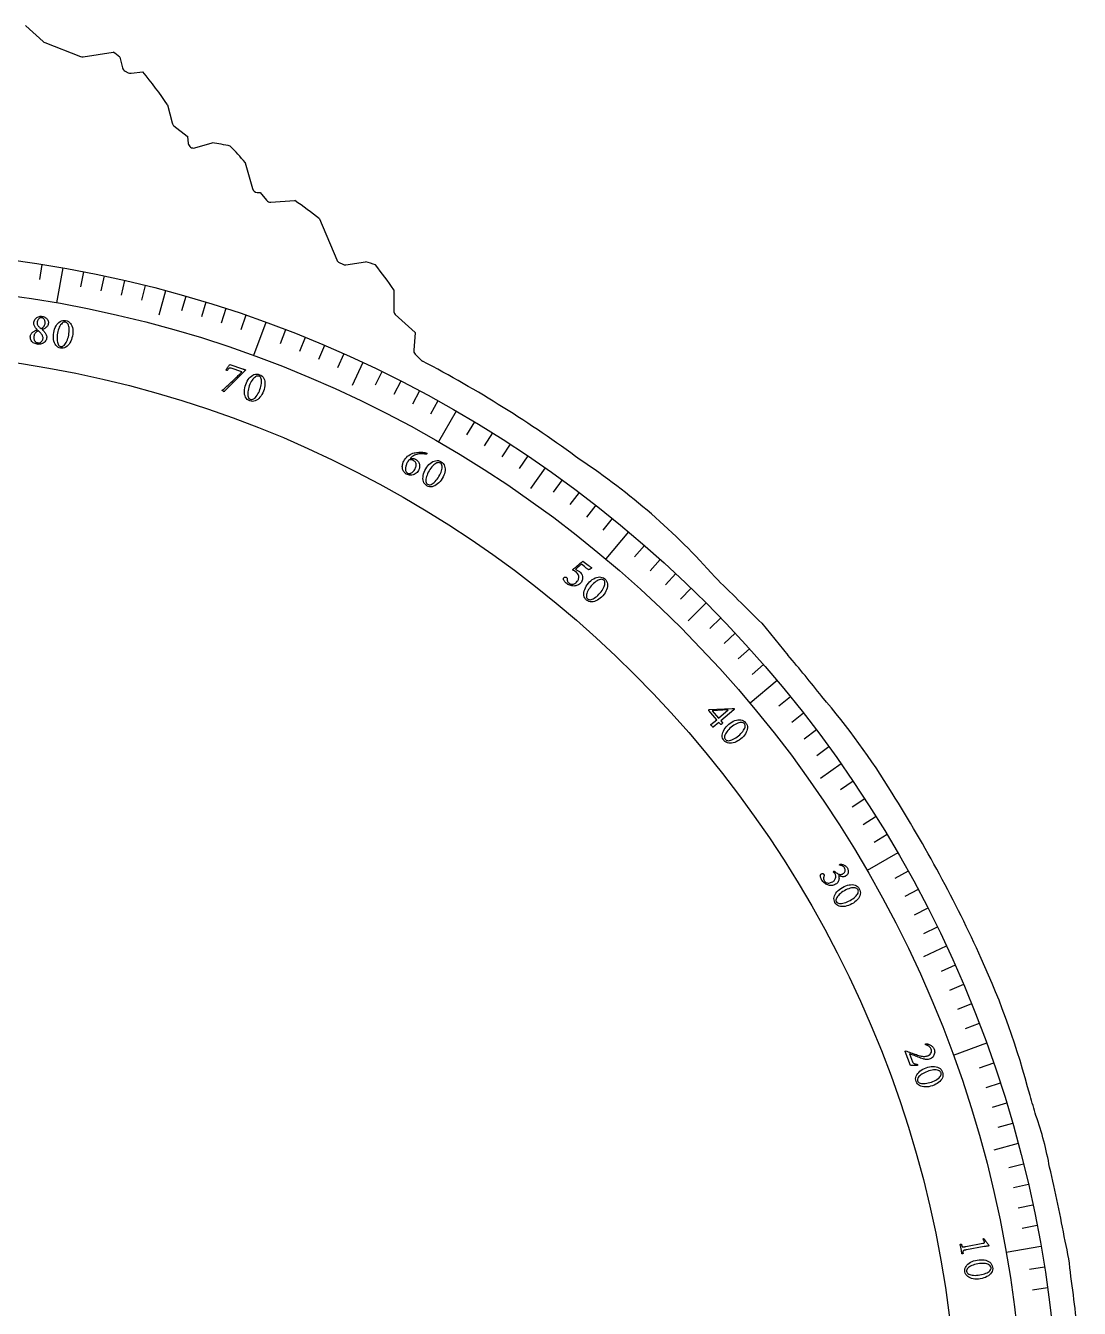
# Model space of a CAD drawing. Header units: millimetres. Extents: x -36.5 to 36.5, y -36.5 to 45.4.
# Drawn here: x 5.11 to 36.36, y 4.37 to 42.41 of the extents above; entities that cross this region are included whole.
import ezdxf

# ---------------------------------------------------------------- set-up
doc = ezdxf.new("R2010")
doc.units = ezdxf.units.MM
for name, color, linetype in [('CUT_OUTER', 1, 'Continuous'), ('ENGRAVE', 7, 'Continuous'), ('ENGRAVE_FINE', 8, 'Continuous'), ('TEXT', 5, 'Continuous')]:
    doc.layers.add(name, color=color, linetype=linetype)

msp = doc.modelspace()

# ---------------------------------------------------------------- linework, layer by layer
at = {"layer": 'CUT_OUTER'}
for points in [[(5.1125, 42.4117), (5.1151, 42.4096), (5.6305, 41.9411)], [(5.6767, 41.9124), (6.7391, 41.4967)], [(6.8171, 41.4882), (7.7033, 41.628), (7.7069, 41.6284)], [(7.9025, 41.4818), (7.9035, 41.4783), (7.9837, 41.1573)], [(8.0622, 41.0594), (8.1559, 41.0127)], [(8.2414, 40.998), (8.5845, 41.0409), (8.588, 41.0412)], [(9.3219, 40.0623), (9.323, 40.0588), (9.4566, 39.525)], [(9.5101, 39.443), (9.9068, 39.1346), (9.9096, 39.1323), (9.9102, 39.1287), (9.937, 38.9145)], [(10.127, 38.7888), (10.6405, 38.9354), (10.6438, 38.9362)], [(11.6226, 38.349), (11.6236, 38.3458), (11.8371, 37.5778)], [(11.9816, 37.468), (12.0596, 37.468), (12.0632, 37.4678), (12.0656, 37.4652), (12.2595, 37.2326)], [(12.3841, 37.1789), (13.0877, 37.2228), (13.0914, 37.2229)], [(13.8253, 36.6846), (13.827, 36.681), (14.3426, 35.4629)], [(14.4137, 35.3872), (14.5172, 35.3355)], [(14.607, 35.3214), (15.1925, 35.4114), (15.196, 35.4118)], [(16.028, 34.5797), (16.0282, 34.5758), (16.0282, 33.9603)], [(16.0765, 33.8501), (16.662, 33.3095), (16.6646, 33.3069), (16.6645, 33.3032), (16.6217, 32.789)], [(16.6651, 32.6705), (16.8454, 32.4902)], [(26.9468, 24.6888), (27.7224, 23.7425)]]:
    msp.add_lwpolyline(points, dxfattribs=at)
for centre, radius, start, end in [((5.7314, 42.052), 0.15, 227.72438, 248.63218), ((6.7937, 41.6364), 0.15, 248.63218, 278.9657), ((6.3606, 39.6295), 2.4101, 50.2256, 56.03854), ((8.1292, 41.1936), 0.15, 194.02368, 243.47764), ((8.2228, 41.1469), 0.15, 243.47764, 277.11844), ((-1.2433, 32.9052), 12.7612, 34.11473, 39.60978), ((9.6021, 39.5614), 0.15, 194.05299, 232.14803), ((10.0858, 38.933), 0.15, 187.11844, 285.93733), ((9.8436, 33.0026), 5.9874, 77.08244, 82.31964), ((6.2281, 33.9365), 6.9693, 39.28238, 44.6976), ((11.9816, 37.618), 0.15, 195.5339, 270), ((12.3747, 37.3286), 0.15, 219.81257, 273.57301), ((8.068, 29.6051), 9.125, 50.88057, 56.59785), ((14.4808, 35.5214), 0.15, 202.94228, 243.43495), ((14.3254, 32.3077), 3.2239, 68.82912, 74.33316), ((14.5842, 35.4696), 0.15, 243.43495, 278.74122), ((8.6539, 29.7383), 8.8214, 33.28651, 39.20263), ((16.1782, 33.9603), 0.15, 180, 227.28788), ((16.7712, 32.7766), 0.15, 175.23931, 225), ((16.9515, 32.5962), 0.15, 225, 241.10952), ((0.1761, 0.547), 36.0241, 53.5835, 62.37642), ((10.3281, 12.5993), 20.324, 41.49263, 56.44535), ((-2841.4476, -2883.203), 4084.5466, 45.3917738, 45.4192585), ((0.5291, 0.4334), 35.8161, 38.07279, 40.60206), ((12.3114, 8.3922), 21.6559, 31.31503, 40.72009), ((-4.2535, -2.4453), 41.4455, 24.5154, 32.21267), ((10.318, 4.2394), 25.4139, 14.68703, 24.43472), ((3.8406, 1.1396), 32.4939, 15.98956, 17.07916), ((25.9815, 6.8669), 9.6502, 10.09459, 19.51379), ((0.3492, 0.073), 36.1433, 10.02113, 13.57809), ((30.1722, 4.8896), 5.9539, 4.09766, 14.32116), ((0.1401, 0.015), 36.3591, 4.92963, 8.38179)]:
    msp.add_arc(centre, radius, start, end, dxfattribs=at)
at = {"layer": 'ENGRAVE'}
for points in [[(6.2114, 35.2266), (6.0291, 34.1925)], [(9.258, 34.5512), (9.0638, 33.8267)], [(12.2341, 33.6128), (11.8749, 32.6261)], [(15.1171, 32.4186), (14.8001, 31.7389)], [(17.885, 30.9777), (17.36, 30.0684)], [(20.5168, 29.3011), (20.0866, 28.6867)], [(22.9925, 27.4014), (22.3176, 26.5971)], [(25.2932, 25.2932), (24.7629, 24.7629)], [(27.4014, 22.9925), (26.5971, 22.3176)], [(29.3011, 20.5168), (28.6867, 20.0866)], [(30.9777, 17.885), (30.0684, 17.36)], [(32.4186, 15.1171), (31.7389, 14.8001)], [(33.6128, 12.2341), (32.6261, 11.8749)], [(34.5512, 9.258), (33.8267, 9.0638)], [(35.2266, 6.2114), (34.1925, 6.0291)]]:
    msp.add_lwpolyline(points, dxfattribs=at)
for radius in [35.77, 35.77, 34.72, 32.77, 32.77]:
    msp.add_circle((0, 0), radius, dxfattribs=at)
at = {"layer": 'ENGRAVE_FINE'}
for points in [[(5.5957, 35.3296), (5.5253, 34.8852)], [(6.8252, 35.1128), (6.7394, 34.6711)], [(7.437, 34.9883), (7.3434, 34.5482)], [(8.0465, 34.8532), (7.9453, 34.4148)], [(8.6535, 34.7075), (8.5447, 34.2708)], [(9.8595, 34.3843), (9.7355, 33.9518)], [(10.4581, 34.207), (10.3266, 33.7767)], [(11.0535, 34.0193), (10.9145, 33.5913)], [(11.6456, 33.8212), (11.4991, 33.3957)], [(12.8188, 33.3942), (12.6576, 32.9741)], [(13.3997, 33.1654), (13.2311, 32.7481)], [(13.9765, 32.9265), (13.8006, 32.5122)], [(14.549, 32.6775), (14.3659, 32.2664)], [(15.6805, 32.1499), (15.4833, 31.7454)], [(16.2392, 31.8713), (16.0349, 31.4704)], [(16.793, 31.583), (16.5817, 31.1857)], [(17.3416, 31.2851), (17.1235, 30.8916)], [(18.4229, 30.6609), (18.1911, 30.2751)], [(18.9552, 30.3347), (18.7167, 29.9531)], [(19.4817, 29.9992), (19.2367, 29.6218)], [(20.0023, 29.6547), (19.7507, 29.2816)], [(21.0251, 28.9385), (20.7606, 28.5745)], [(21.5269, 28.5672), (21.2561, 28.2078)], [(22.0222, 28.1871), (21.7452, 27.8325)], [(22.5108, 27.7985), (22.2276, 27.4488)], [(23.4672, 26.996), (23.172, 26.6563)], [(23.9348, 26.5823), (23.6337, 26.2479)], [(24.3951, 26.1605), (24.0882, 25.8314)], [(24.8479, 25.7308), (24.5353, 25.4071)], [(25.7308, 24.8479), (25.4071, 24.5353)], [(26.1605, 24.3951), (25.8314, 24.0882)], [(26.5823, 23.9348), (26.2479, 23.6337)], [(26.996, 23.4672), (26.6563, 23.172)], [(27.7985, 22.5108), (27.4488, 22.2276)], [(28.1871, 22.0222), (27.8325, 21.7452)], [(28.5672, 21.5269), (28.2078, 21.2561)], [(28.9385, 21.0251), (28.5745, 20.7606)], [(29.6547, 20.0023), (29.2816, 19.7507)], [(29.9992, 19.4817), (29.6218, 19.2367)], [(30.3347, 18.9552), (29.9531, 18.7167)], [(30.6609, 18.4229), (30.2751, 18.1911)], [(31.2851, 17.3416), (30.8916, 17.1235)], [(31.583, 16.793), (31.1857, 16.5817)], [(31.8713, 16.2392), (31.4704, 16.0349)], [(32.1499, 15.6805), (31.7454, 15.4833)], [(32.6775, 14.549), (32.2664, 14.3659)], [(32.9265, 13.9765), (32.5122, 13.8006)], [(33.1654, 13.3997), (32.7481, 13.2311)], [(33.3942, 12.8188), (32.9741, 12.6576)], [(33.8212, 11.6456), (33.3957, 11.4991)], [(34.0193, 11.0535), (33.5913, 10.9145)], [(34.207, 10.4581), (33.7767, 10.3266)], [(34.3843, 9.8595), (33.9518, 9.7355)], [(34.7075, 8.6535), (34.2708, 8.5447)], [(34.8532, 8.0465), (34.4148, 7.9453)], [(34.9883, 7.437), (34.5482, 7.3434)], [(35.1128, 6.8252), (34.6711, 6.7394)], [(35.3296, 5.5957), (34.8852, 5.5253)], [(35.4219, 4.9782), (34.9763, 4.9156)]]:
    msp.add_lwpolyline(points, dxfattribs=at)
at = {"layer": 'TEXT'}
for points in [[(5.6028, 33.7915), (5.6311, 33.7854), (5.6576, 33.7767), (5.6825, 33.7654), (5.7056, 33.7516), (5.7264, 33.7354), (5.7445, 33.7172), (5.7596, 33.697), (5.772, 33.6747), (5.7809, 33.6506), (5.7858, 33.6249), (5.7867, 33.5975), (5.7835, 33.5684), (5.778, 33.5448), (5.7697, 33.5233), (5.7588, 33.5039), (5.7452, 33.4867), (5.7297, 33.4713), (5.7133, 33.4573), (5.6959, 33.4449), (5.6775, 33.434), (5.6589, 33.4243), (5.6409, 33.4155), (5.6234, 33.4075), (5.6066, 33.4005), (5.6029, 33.3996), (5.6014, 33.398), (5.6022, 33.3957), (5.6053, 33.3927), (5.6229, 33.3782), (5.6403, 33.3621), (5.6572, 33.3443), (5.6738, 33.325), (5.6892, 33.3044), (5.7029, 33.2832), (5.7147, 33.2613), (5.7247, 33.2386), (5.7322, 33.2157), (5.7364, 33.1928), (5.7374, 33.17), (5.735, 33.1472), (5.7276, 33.1165), (5.7162, 33.0882), (5.7008, 33.0623), (5.6816, 33.0387), (5.6593, 33.0178), (5.6349, 33), (5.6083, 32.9853), (5.5794, 32.9738), (5.5493, 32.9657), (5.5188, 32.9615), (5.4878, 32.961), (5.4564, 32.9643), (5.4234, 32.9714), (5.3927, 32.9815), (5.3645, 32.9944), (5.3385, 33.0103), (5.3155, 33.0287), (5.2959, 33.0493), (5.2796, 33.0719), (5.2667, 33.0966), (5.2576, 33.1231), (5.2524, 33.1507), (5.2512, 33.1795), (5.254, 33.2095), (5.2584, 33.2296), (5.2649, 33.2485), (5.2735, 33.266), (5.2842, 33.2821), (5.2965, 33.297), (5.3099, 33.3108), (5.3242, 33.3233), (5.3394, 33.3348), (5.3552, 33.3451), (5.3709, 33.3544), (5.3865, 33.3627), (5.4021, 33.3701), (5.4169, 33.3766), (5.4304, 33.3825), (5.4426, 33.3878), (5.4534, 33.3925), (5.4556, 33.394), (5.4566, 33.3956), (5.4562, 33.3973), (5.4544, 33.399), (5.4425, 33.4098), (5.4302, 33.4225), (5.4177, 33.4369), (5.4048, 33.4531), (5.3924, 33.4708), (5.3814, 33.4895), (5.3717, 33.5092), (5.3633, 33.5299), (5.357, 33.5515), (5.3536, 33.5735), (5.353, 33.5962), (5.3553, 33.6193), (5.3615, 33.6459), (5.3711, 33.6709), (5.3844, 33.6943), (5.4012, 33.7162), (5.4209, 33.7359), (5.4426, 33.7531), (5.4663, 33.7677), (5.4922, 33.7796), (5.5192, 33.7884), (5.5467, 33.7933), (5.5746, 33.7943), (5.6028, 33.7915)], [(5.5889, 33.7484), (5.5662, 33.7495), (5.5444, 33.745), (5.5234, 33.7351), (5.5034, 33.7197), (5.4857, 33.7002), (5.4718, 33.6781), (5.4615, 33.6533), (5.455, 33.626), (5.4527, 33.6026), (5.4536, 33.5807), (5.4576, 33.5601), (5.4648, 33.5409), (5.4742, 33.5231), (5.485, 33.5067), (5.4971, 33.4917), (5.5104, 33.478), (5.524, 33.4655), (5.5368, 33.4539), (5.5486, 33.4434), (5.5596, 33.4338), (5.561, 33.4329), (5.5628, 33.4322), (5.5648, 33.4316), (5.5673, 33.4312), (5.5679, 33.4311), (5.5683, 33.431), (5.5685, 33.4309), (5.5686, 33.4309), (5.5705, 33.4307), (5.5723, 33.4307), (5.5739, 33.4308), (5.5754, 33.4311), (5.5963, 33.4418), (5.6156, 33.4545), (5.6332, 33.4691), (5.6492, 33.4856), (5.6629, 33.5042), (5.674, 33.5249), (5.6824, 33.5477), (5.6882, 33.5726), (5.6904, 33.5915), (5.6907, 33.6103), (5.689, 33.6292), (5.6854, 33.648), (5.6799, 33.6663), (5.6725, 33.6833), (5.6633, 33.6991), (5.6524, 33.7138), (5.6395, 33.7264), (5.6246, 33.7364), (5.6077, 33.7438), (5.5889, 33.7484)], [(6.2986, 33.6661), (6.3416, 33.6544), (6.3798, 33.6364), (6.4131, 33.612), (6.4414, 33.5813), (6.465, 33.5455), (6.4838, 33.5059), (6.4979, 33.4623), (6.5072, 33.4148), (6.512, 33.3647), (6.5123, 33.3132), (6.5082, 33.2603), (6.4997, 33.206), (6.4871, 33.1525), (6.4709, 33.102), (6.4511, 33.0544), (6.4277, 33.0098), (6.4012, 32.9693), (6.3719, 32.934), (6.34, 32.9039), (6.3054, 32.879), (6.2684, 32.8605), (6.2296, 32.8496), (6.1888, 32.8464), (6.146, 32.8508), (6.1057, 32.862), (6.0695, 32.8796), (6.0375, 32.9037), (6.0096, 32.9343), (5.986, 32.9701), (5.9668, 33.0098), (5.952, 33.0533), (5.9415, 33.1008), (5.9356, 33.1509), (5.9341, 33.2024), (5.9372, 33.2554), (5.9447, 33.3098), (5.9564, 33.3636), (5.9718, 33.4143), (5.991, 33.4622), (6.0138, 33.5071), (6.04, 33.5479), (6.0693, 33.5834), (6.1015, 33.6135), (6.1367, 33.6383), (6.1743, 33.6567), (6.2139, 33.6674), (6.2553, 33.6706), (6.2986, 33.6661)], [(6.2964, 33.6182), (6.2698, 33.62), (6.244, 33.6154), (6.2189, 33.6043), (6.1946, 33.5868), (6.1715, 33.5638), (6.1498, 33.5362), (6.1296, 33.5041), (6.1109, 33.4674), (6.0941, 33.4271), (6.0795, 33.384), (6.0671, 33.3382), (6.0569, 33.2896), (6.0494, 33.2411), (6.0449, 33.1941), (6.0433, 33.1487), (6.0447, 33.1049), (6.0489, 33.0637), (6.0556, 33.0263), (6.0649, 32.9927), (6.0768, 32.9629), (6.0913, 32.9379), (6.1082, 32.9189), (6.1277, 32.9057), (6.1496, 32.8984), (6.1773, 32.8965), (6.2038, 32.9013), (6.2291, 32.9129), (6.2532, 32.9312), (6.276, 32.9553), (6.2972, 32.9839), (6.3169, 33.0172), (6.3351, 33.0552), (6.3516, 33.0966), (6.3661, 33.1402), (6.3785, 33.1861), (6.389, 33.2342), (6.3971, 33.283), (6.4022, 33.3299), (6.4042, 33.3747), (6.4032, 33.4175), (6.3993, 33.4574), (6.3927, 33.4937), (6.3832, 33.5262), (6.371, 33.5552), (6.3562, 33.5794), (6.3388, 33.598), (6.3189, 33.6109), (6.2964, 33.6182)], [(5.4665, 33.0094), (5.4964, 33.007), (5.5239, 33.0099), (5.5491, 33.0182), (5.572, 33.0319), (5.5917, 33.0502), (5.6073, 33.0724), (5.6188, 33.0985), (5.6263, 33.1284), (5.6282, 33.1478), (5.6272, 33.1672), (5.6233, 33.1864), (5.6166, 33.2056), (5.6079, 33.2243), (5.5981, 33.2422), (5.587, 33.2592), (5.5749, 33.2755), (5.5622, 33.2907), (5.5499, 33.3045), (5.5378, 33.3171), (5.526, 33.3284), (5.5155, 33.338), (5.5071, 33.3456), (5.5009, 33.3511), (5.4968, 33.3546), (5.4946, 33.3561), (5.4926, 33.3573), (5.4909, 33.3581), (5.4894, 33.3585), (5.4876, 33.3587), (5.4861, 33.3587), (5.4849, 33.3585), (5.484, 33.3581), (5.4568, 33.3452), (5.4331, 33.3306), (5.4126, 33.3144), (5.3955, 33.2963), (5.3814, 33.276), (5.3699, 33.2527), (5.361, 33.2265), (5.3548, 33.1974), (5.352, 33.1721), (5.3522, 33.1482), (5.3552, 33.1258), (5.3612, 33.1049), (5.3694, 33.0856), (5.3793, 33.0683), (5.391, 33.053), (5.4044, 33.0397), (5.419, 33.0285), (5.4342, 33.0198), (5.45, 33.0134), (5.4665, 33.0094)], [(11.5416, 32.2358), (11.5539, 32.2315), (11.5667, 32.2273), (11.5801, 32.2232), (11.5941, 32.2191), (11.6068, 32.2154), (11.6166, 32.2125), (11.6236, 32.2104), (11.6275, 32.2091), (11.6306, 32.2072), (11.6322, 32.2043), (11.6324, 32.2003), (11.6311, 32.1952), (11.6279, 32.1887), (11.6229, 32.1815), (11.6161, 32.1737), (11.6074, 32.1652), (11.5977, 32.1562), (11.5877, 32.1469), (11.5773, 32.1373), (11.5667, 32.1273), (11.0044, 31.5585), (11.0017, 31.5576), (10.9985, 31.5574), (10.9948, 31.5579), (10.9907, 31.5591), (10.9837, 31.562), (10.9762, 31.5661), (10.9682, 31.5712), (10.9597, 31.5775), (10.9523, 31.5841), (10.9474, 31.59), (10.9451, 31.5953), (10.9453, 31.6), (10.9698, 31.6194), (10.996, 31.641), (11.0238, 31.6648), (11.0533, 31.6909), (11.084, 31.7184), (11.1152, 31.7468), (11.147, 31.776), (11.1795, 31.806), (11.212, 31.8363), (11.2439, 31.8665), (11.2753, 31.8965), (11.3061, 31.9263), (11.336, 31.9554), (11.3643, 31.9831), (11.3912, 32.0096), (11.4166, 32.0347), (11.44, 32.0579), (11.461, 32.0787), (11.4795, 32.0971), (11.4955, 32.1129), (11.5085, 32.1258), (11.5178, 32.1349), (11.5233, 32.1404), (11.5252, 32.1422), (11.2124, 32.2527), (11.1947, 32.2572), (11.1783, 32.2582), (11.1631, 32.2557), (11.1491, 32.2495), (11.1355, 32.2398), (11.1214, 32.2266), (11.1068, 32.2099), (11.0918, 32.1898), (11.0892, 32.187), (11.0854, 32.1857), (11.0804, 32.1859), (11.0741, 32.1875), (11.0719, 32.1884), (11.0694, 32.1898), (11.0664, 32.1917), (11.0629, 32.1941), (11.0595, 32.1967), (11.0567, 32.199), (11.0544, 32.2012), (11.0527, 32.2032), (11.0694, 32.2255), (11.0859, 32.2481), (11.1023, 32.271), (11.1186, 32.2942), (11.1337, 32.3163), (11.1469, 32.3359), (11.158, 32.3529), (11.1672, 32.3674)], [(12.0489, 32.0609), (12.0893, 32.0419), (12.1238, 32.0175), (12.1523, 31.9877), (12.1749, 31.9526), (12.1919, 31.9133), (12.2035, 31.8709), (12.2098, 31.8256), (12.2108, 31.7772), (12.2068, 31.727), (12.1982, 31.6763), (12.1849, 31.6249), (12.1671, 31.5729), (12.1454, 31.5224), (12.1207, 31.4754), (12.0929, 31.432), (12.0621, 31.3921), (12.029, 31.3569), (11.9941, 31.3272), (11.9574, 31.3031), (11.919, 31.2846), (11.8794, 31.2728), (11.8392, 31.2688), (11.7985, 31.2727), (11.7571, 31.2845), (11.7193, 31.3025), (11.6868, 31.3261), (11.6594, 31.3554), (11.6373, 31.3904), (11.6202, 31.4298), (11.6082, 31.4722), (11.6012, 31.5176), (11.5992, 31.5661), (11.602, 31.6165), (11.6095, 31.6675), (11.6217, 31.7192), (11.6386, 31.7715), (11.6595, 31.8224), (11.6834, 31.8697), (11.7106, 31.9135), (11.7409, 31.9538), (11.7738, 31.9894), (11.8088, 32.0193), (11.8457, 32.0434), (11.8847, 32.0617), (11.925, 32.0732), (11.9658, 32.0769), (12.0071, 32.0728), (12.0489, 32.0609)], [(12.0385, 32.0141), (12.0126, 32.0205), (11.9863, 32.0205), (11.9597, 32.0139), (11.9328, 32.0009), (11.906, 31.9822), (11.8799, 31.9589), (11.8544, 31.9307), (11.8296, 31.8978), (11.8061, 31.8611), (11.7842, 31.8212), (11.764, 31.7782), (11.7456, 31.7321), (11.7298, 31.6856), (11.7172, 31.6402), (11.7077, 31.5957), (11.7015, 31.5523), (11.6984, 31.511), (11.6986, 31.473), (11.7019, 31.4383), (11.7085, 31.4069), (11.7184, 31.3798), (11.7317, 31.3581), (11.7486, 31.3417), (11.7689, 31.3307), (11.7959, 31.324), (11.8228, 31.3242), (11.8498, 31.3312), (11.8767, 31.3451), (11.9032, 31.3648), (11.9291, 31.3893), (11.9543, 31.4187), (11.9789, 31.4529), (12.0023, 31.4909), (12.0241, 31.5313), (12.0443, 31.5743), (12.063, 31.6199), (12.0794, 31.6666), (12.0926, 31.7118), (12.1024, 31.7556), (12.1088, 31.7979), (12.1119, 31.8379), (12.1116, 31.8747), (12.108, 31.9085), (12.101, 31.9391), (12.0906, 31.9655), (12.0767, 31.9869), (12.0593, 32.0031), (12.0385, 32.0141)], [(16.6783, 29.5522), (16.7059, 29.5348), (16.7295, 29.5161), (16.7491, 29.4959), (16.7648, 29.4744), (16.7771, 29.452), (16.7864, 29.4293), (16.7929, 29.4062), (16.7965, 29.3827), (16.7977, 29.3593), (16.797, 29.3365), (16.7943, 29.3141), (16.7898, 29.2923), (16.7839, 29.2716), (16.7773, 29.2526), (16.7699, 29.2352), (16.7617, 29.2195), (16.7424, 29.1902), (16.72, 29.1642), (16.6943, 29.1414), (16.6656, 29.1219), (16.6347, 29.1059), (16.6027, 29.094), (16.5697, 29.086), (16.5356, 29.0821), (16.5013, 29.0827), (16.4678, 29.0882), (16.4348, 29.0987), (16.4026, 29.1142), (16.3789, 29.1294), (16.358, 29.1467), (16.3398, 29.1661), (16.3244, 29.1876), (16.3116, 29.2106), (16.3013, 29.2347), (16.2935, 29.2596), (16.2882, 29.2856), (16.2852, 29.312), (16.2845, 29.3387), (16.286, 29.3655), (16.2897, 29.3925), (16.2955, 29.4191), (16.3032, 29.4444), (16.3128, 29.4687), (16.3243, 29.4917), (16.3497, 29.5335), (16.3779, 29.5721), (16.409, 29.6077), (16.4429, 29.6401), (16.4792, 29.6689), (16.5173, 29.6934), (16.5574, 29.7137), (16.5993, 29.7296), (16.6324, 29.7393), (16.6666, 29.7471), (16.7019, 29.7533), (16.7382, 29.7576), (16.7749, 29.7603), (16.8111, 29.7616), (16.8469, 29.7613), (16.8823, 29.7595), (16.9164, 29.7563), (16.9486, 29.7518), (16.9788, 29.7459), (17.0069, 29.7386), (17.0102, 29.7357), (17.0117, 29.7315), (17.0116, 29.7261), (17.0099, 29.7195), (17.0074, 29.7128), (17.0051, 29.7072), (17.0031, 29.7026), (17.0014, 29.6992), (16.9791, 29.7036), (16.955, 29.7075), (16.929, 29.711), (16.9011, 29.714), (16.8717, 29.7159), (16.8413, 29.7161), (16.8098, 29.7146), (16.7773, 29.7113), (16.7443, 29.7058), (16.7112, 29.6973), (16.678, 29.686), (16.6448, 29.6717), (16.6118, 29.6539), (16.5795, 29.6321), (16.5478, 29.6063), (16.5168, 29.5764), (16.5386, 29.5791), (16.5606, 29.58), (16.5827, 29.579), (16.6049, 29.5761), (16.6262, 29.5718), (16.6455, 29.5664), (16.6629, 29.5598), (16.6783, 29.5522)], [(16.4799, 29.532), (16.4736, 29.5233), (16.4674, 29.5144), (16.4613, 29.5053), (16.4552, 29.496), (16.4492, 29.4864), (16.4434, 29.4769), (16.4377, 29.4672), (16.4322, 29.4574), (16.422, 29.4379), (16.4125, 29.4174), (16.4038, 29.396), (16.3959, 29.3735), (16.3891, 29.3506), (16.3838, 29.3278), (16.3799, 29.3051), (16.3775, 29.2826), (16.3768, 29.2606), (16.3782, 29.2397), (16.3815, 29.2198), (16.3868, 29.201), (16.3943, 29.1839), (16.4045, 29.169), (16.4172, 29.1563), (16.4324, 29.1458), (16.4598, 29.1346), (16.4884, 29.1309), (16.518, 29.1349), (16.5489, 29.1466), (16.5791, 29.1649), (16.6069, 29.1888), (16.6321, 29.2182), (16.6549, 29.2532), (16.6675, 29.2774), (16.6777, 29.3017), (16.6857, 29.3261), (16.6914, 29.3508), (16.6944, 29.3751), (16.6941, 29.3986), (16.6905, 29.4213), (16.6837, 29.4431), (16.6732, 29.4637), (16.6584, 29.4824), (16.6393, 29.4994), (16.616, 29.5147), (16.6033, 29.5212), (16.5894, 29.5272), (16.5743, 29.5326), (16.558, 29.5374), (16.5405, 29.5405), (16.5216, 29.5406), (16.5014, 29.5378), (16.4799, 29.532)], [(17.4332, 29.4816), (17.4697, 29.4558), (17.4994, 29.4258), (17.5223, 29.3916), (17.5384, 29.353), (17.5483, 29.3113), (17.5524, 29.2676), (17.5508, 29.2219), (17.5433, 29.1741), (17.5307, 29.1253), (17.5134, 29.0768), (17.4914, 29.0285), (17.4648, 28.9804), (17.4347, 28.9345), (17.4022, 28.8925), (17.3673, 28.8546), (17.3301, 28.8207), (17.2913, 28.7917), (17.2517, 28.7685), (17.2114, 28.7511), (17.1704, 28.7396), (17.1293, 28.7348), (17.0891, 28.7379), (17.0497, 28.7488), (17.011, 28.7676), (16.9769, 28.7919), (16.9489, 28.8208), (16.9271, 28.8544), (16.9114, 28.8927), (16.9014, 28.9345), (16.8969, 28.9783), (16.8979, 29.0243), (16.9044, 29.0724), (16.9159, 29.1215), (16.9321, 29.1705), (16.9531, 29.2192), (16.9789, 29.2678), (17.0082, 29.3143), (17.0401, 29.3567), (17.0744, 29.3952), (17.1113, 29.4296), (17.1499, 29.4589), (17.1894, 29.4823), (17.23, 29.4996), (17.2716, 29.5108), (17.3132, 29.5152), (17.3541, 29.5117), (17.3941, 29.5005), (17.4332, 29.4816)], [(17.4148, 29.4373), (17.3904, 29.4481), (17.3645, 29.4526), (17.3372, 29.4508), (17.3084, 29.4426), (17.2788, 29.4289), (17.249, 29.4104), (17.219, 29.3871), (17.1889, 29.359), (17.1593, 29.3269), (17.1309, 29.2914), (17.1035, 29.2526), (17.0774, 29.2104), (17.0537, 29.1674), (17.0334, 29.1248), (17.0164, 29.0827), (17.0027, 29.041), (16.9925, 29.0009), (16.9861, 28.9634), (16.9833, 28.9287), (16.9843, 28.8966), (16.9894, 28.8682), (16.9988, 28.8445), (17.0125, 28.8254), (17.0307, 28.8111), (17.0561, 28.7998), (17.0826, 28.7953), (17.1103, 28.7975), (17.1393, 28.8065), (17.1688, 28.8213), (17.1986, 28.841), (17.2285, 28.8655), (17.2586, 28.895), (17.2883, 28.9283), (17.3168, 28.9643), (17.3442, 29.0032), (17.3705, 29.0448), (17.3948, 29.0879), (17.4156, 29.1302), (17.4328, 29.1716), (17.4465, 29.2121), (17.4565, 29.251), (17.4626, 29.2873), (17.4649, 29.3212), (17.4633, 29.3525), (17.4577, 29.3804), (17.4477, 29.4038), (17.4334, 29.4228), (17.4148, 29.4373)], [(21.5402, 26.2206), (21.5675, 26.1954), (21.5898, 26.1687), (21.607, 26.1405), (21.6193, 26.1109), (21.6272, 26.0807), (21.6312, 26.0507), (21.6315, 26.021), (21.6279, 25.9915), (21.6209, 25.9632), (21.6108, 25.9369), (21.5977, 25.9126), (21.5815, 25.8903), (21.5595, 25.8667), (21.5358, 25.8466), (21.5104, 25.8299), (21.4834, 25.8167), (21.4552, 25.8067), (21.4265, 25.7997), (21.3973, 25.7956), (21.3676, 25.7945), (21.3379, 25.7962), (21.3085, 25.8005), (21.2794, 25.8073), (21.2507, 25.8167), (21.2229, 25.8284), (21.1963, 25.8422), (21.171, 25.8581), (21.1471, 25.8761), (21.1371, 25.8848), (21.1266, 25.8952), (21.1154, 25.9073), (21.1035, 25.921), (21.092, 25.9357), (21.0819, 25.9507), (21.0731, 25.9659), (21.0657, 25.9814), (21.0651, 25.9854), (21.0648, 25.9907), (21.0648, 25.9975), (21.0651, 26.0057), (21.0662, 26.0143), (21.0683, 26.0222), (21.0716, 26.0294), (21.076, 26.0359), (21.0851, 26.0455), (21.095, 26.0528), (21.1056, 26.0577), (21.117, 26.0604), (21.1283, 26.0609), (21.1388, 26.0593), (21.1483, 26.0557), (21.1569, 26.0501), (21.1658, 26.0413), (21.1719, 26.0313), (21.1754, 26.0203), (21.1761, 26.0081), (21.1757, 25.9956), (21.1758, 25.9835), (21.1762, 25.9718), (21.1771, 25.9605), (21.1792, 25.9478), (21.1828, 25.9356), (21.1881, 25.924), (21.1949, 25.9128), (21.2027, 25.9023), (21.2111, 25.8925), (21.22, 25.8835), (21.2293, 25.8752), (21.2433, 25.8653), (21.2588, 25.8572), (21.276, 25.8508), (21.2947, 25.8463), (21.3146, 25.8442), (21.3355, 25.8455), (21.3573, 25.8501), (21.38, 25.8579), (21.4032, 25.8697), (21.4266, 25.8863), (21.45, 25.9077), (21.4735, 25.9337), (21.4857, 25.9504), (21.4962, 25.9691), (21.5049, 25.9897), (21.512, 26.0123), (21.5164, 26.0362), (21.5175, 26.0608), (21.5151, 26.086), (21.5093, 26.112), (21.499, 26.138), (21.4833, 26.1634), (21.4622, 26.1882), (21.4357, 26.2125), (21.4265, 26.2195), (21.4155, 26.227), (21.4026, 26.2352), (21.3878, 26.2439), (21.3729, 26.252), (21.3598, 26.2584), (21.3485, 26.263), (21.3389, 26.2658), (21.3376, 26.2673), (21.3369, 26.2694), (21.3367, 26.2719), (21.337, 26.275), (21.3378, 26.2783), (21.3389, 26.2813), (21.3404, 26.2842), (21.3423, 26.2868), (21.3709, 26.3104), (21.3994, 26.3339), (21.4279, 26.3574), (21.4565, 26.381), (21.4846, 26.4041), (21.5117, 26.4264), (21.5379, 26.4478), (21.563, 26.4685), (21.5866, 26.4879), (21.6077, 26.5055), (21.6264, 26.5214), (21.6427, 26.5355), (21.792, 26.413), (21.8025, 26.4045), (21.8133, 26.3962), (21.8245, 26.388), (21.836, 26.38), (21.8473, 26.3724), (21.8577, 26.3657), (21.8673, 26.3597), (21.876, 26.3546), (21.8832, 26.3505), (21.8884, 26.3475), (21.8915, 26.3457), (21.8925, 26.3451), (21.8938, 26.3416), (21.895, 26.3384), (21.8961, 26.3354), (21.8971, 26.3328), (21.8977, 26.3303), (21.8977, 26.328), (21.897, 26.3258), (21.8956, 26.3237), (21.8936, 26.3218), (21.8902, 26.319), (21.8853, 26.3154), (21.879, 26.311), (21.8716, 26.3061), (21.8635, 26.3013), (21.8548, 26.2965), (21.8455, 26.2917), (21.8359, 26.2872), (21.8263, 26.2835), (21.8169, 26.2806), (21.8076, 26.2785), (21.796, 26.2865), (21.7833, 26.2953), (21.7696, 26.3049), (21.7548, 26.3154), (21.739, 26.327), (21.7221, 26.3399), (21.7041, 26.354), (21.685, 26.3695), (21.6002, 26.439), (21.5772, 26.4202), (21.554, 26.4012), (21.5308, 26.3819), (21.5075, 26.3624), (21.4844, 26.343), (21.4616, 26.3243), (21.4393, 26.3062), (21.4174, 26.2887), (21.4317, 26.2836), (21.4473, 26.2768), (21.4643, 26.2684), (21.4827, 26.2584), (21.5005, 26.2478), (21.5161, 26.238), (21.5293, 26.229), (21.5402, 26.2206)], [(22.2878, 26.0064), (22.3192, 25.9748), (22.3433, 25.9401), (22.3599, 25.9023), (22.3691, 25.8616), (22.3716, 25.8188), (22.368, 25.775), (22.3584, 25.7303), (22.3428, 25.6845), (22.3219, 25.6387), (22.2965, 25.5939), (22.2664, 25.5502), (22.2319, 25.5074), (22.1942, 25.4674), (22.1549, 25.4317), (22.114, 25.4004), (22.0714, 25.3735), (22.0282, 25.3517), (21.9852, 25.3357), (21.9425, 25.3256), (21.9001, 25.3213), (21.8589, 25.3238), (21.8198, 25.3338), (21.7828, 25.3514), (21.748, 25.3766), (21.7186, 25.4065), (21.6961, 25.4398), (21.6805, 25.4767), (21.6716, 25.5172), (21.6691, 25.56), (21.6723, 25.6039), (21.6812, 25.649), (21.6959, 25.6953), (21.7158, 25.7417), (21.7403, 25.7871), (21.7694, 25.8314), (21.8032, 25.8748), (21.8402, 25.9155), (21.8789, 25.9518), (21.9194, 25.9836), (21.9617, 26.0111), (22.0048, 26.0333), (22.0478, 26.0495), (22.0908, 26.0594), (22.1337, 26.0633), (22.1755, 26.0604), (22.2151, 26.0499), (22.2525, 26.0319), (22.2878, 26.0064)], [(22.262, 25.966), (22.2398, 25.9809), (22.2151, 25.9898), (22.1879, 25.9928), (22.1581, 25.9898), (22.1265, 25.9814), (22.094, 25.9683), (22.0605, 25.9506), (22.0259, 25.9282), (21.9912, 25.9017), (21.957, 25.8717), (21.9234, 25.8382), (21.8902, 25.8012), (21.8595, 25.7629), (21.8321, 25.7245), (21.808, 25.686), (21.7873, 25.6473), (21.7703, 25.6095), (21.7575, 25.5738), (21.7487, 25.54), (21.7441, 25.5083), (21.7442, 25.4794), (21.7493, 25.4544), (21.7596, 25.4333), (21.7749, 25.4161), (21.798, 25.4005), (21.8233, 25.3915), (21.851, 25.3888), (21.8811, 25.3927), (21.9128, 25.4021), (21.9455, 25.4163), (21.9792, 25.4353), (22.014, 25.4591), (22.049, 25.4867), (22.0833, 25.5173), (22.117, 25.5507), (22.1502, 25.5872), (22.1816, 25.6254), (22.2094, 25.6634), (22.2335, 25.7012), (22.2541, 25.7388), (22.2707, 25.7753), (22.283, 25.81), (22.2912, 25.843), (22.295, 25.8741), (22.2943, 25.9025), (22.2885, 25.9273), (22.2778, 25.9485), (22.262, 25.966)], [(26.1226, 22.1576), (26.1254, 22.1535), (26.127, 22.1493), (26.1274, 22.1451), (26.1265, 22.1407), (26.1248, 22.1366), (26.1228, 22.1329), (26.1203, 22.1297), (26.1175, 22.1269), (25.7301, 21.7987), (25.7796, 21.7402), (25.7809, 21.7371), (25.7806, 21.7329), (25.7787, 21.7275), (25.7751, 21.721), (25.7703, 21.7139), (25.7646, 21.7069), (25.7579, 21.7), (25.7503, 21.6931), (25.745, 21.689), (25.7401, 21.6858), (25.7356, 21.6837), (25.7316, 21.6826), (25.6738, 21.751), (25.5017, 21.6052), (25.5012, 21.6055), (25.4997, 21.6063), (25.4972, 21.6077), (25.4937, 21.6096), (25.4887, 21.6133), (25.4815, 21.6201), (25.4724, 21.63), (25.4611, 21.6429), (25.4486, 21.6586), (25.4409, 21.6708), (25.4378, 21.6794), (25.4394, 21.6846), (25.6081, 21.8283), (25.3715, 22.1029), (25.3711, 22.1066), (25.3713, 22.1104), (25.3721, 22.1141), (25.3734, 22.1177), (25.3751, 22.1211), (25.3769, 22.124), (25.3788, 22.1264), (25.3807, 22.1284), (26.0723, 22.1659), (26.0779, 22.1659), (26.0844, 22.1657), (26.0918, 22.1653), (26.1, 22.1649), (26.1079, 22.164), (26.1143, 22.1625), (26.1192, 22.1604), (26.1226, 22.1576)], [(25.9513, 22.1209), (25.4757, 22.0956), (25.6643, 21.8762)], [(26.4651, 21.7411), (26.4906, 21.7045), (26.5083, 21.6661), (26.5181, 21.6261), (26.5201, 21.5843), (26.5151, 21.5418), (26.504, 21.4993), (26.4868, 21.4568), (26.4635, 21.4145), (26.4349, 21.373), (26.4021, 21.3334), (26.3649, 21.2955), (26.3234, 21.2594), (26.2794, 21.2265), (26.2345, 21.1982), (26.1888, 21.1745), (26.1422, 21.1553), (26.0958, 21.1413), (26.0507, 21.1331), (26.0069, 21.1306), (25.9644, 21.1337), (25.9242, 21.1433), (25.8875, 21.16), (25.8541, 21.1837), (25.8242, 21.2146), (25.8005, 21.2491), (25.7841, 21.2858), (25.7751, 21.3249), (25.7734, 21.3663), (25.7783, 21.4089), (25.7891, 21.4516), (25.8057, 21.4945), (25.8282, 21.5375), (25.8559, 21.5797), (25.8879, 21.6201), (25.9243, 21.6588), (25.9651, 21.6956), (26.0086, 21.7292), (26.053, 21.7583), (26.0984, 21.7826), (26.1448, 21.8024), (26.1911, 21.8167), (26.2363, 21.8251), (26.2804, 21.8275), (26.3233, 21.8239), (26.3639, 21.8137), (26.4011, 21.7965), (26.4349, 21.7723), (26.4651, 21.7411)], [(26.4327, 21.7058), (26.4135, 21.7243), (26.3907, 21.7374), (26.3644, 21.745), (26.3345, 21.7472), (26.302, 21.7444), (26.2677, 21.7372), (26.2316, 21.7256), (26.1937, 21.7095), (26.1549, 21.6894), (26.116, 21.6658), (26.077, 21.6387), (26.038, 21.608), (26.0011, 21.5757), (25.9674, 21.5426), (25.9371, 21.5088), (25.9099, 21.4743), (25.8866, 21.4401), (25.8678, 21.4071), (25.8533, 21.3754), (25.8433, 21.3449), (25.8383, 21.3165), (25.839, 21.291), (25.8454, 21.2684), (25.8576, 21.2488), (25.8776, 21.2295), (25.901, 21.2161), (25.9278, 21.2087), (25.958, 21.2073), (25.9909, 21.2111), (26.0256, 21.2194), (26.0621, 21.2322), (26.1005, 21.2496), (26.1397, 21.2707), (26.1788, 21.2949), (26.2179, 21.322), (26.2568, 21.3521), (26.2944, 21.3843), (26.3284, 21.4169), (26.3587, 21.4499), (26.3855, 21.4834), (26.4082, 21.5164), (26.4264, 21.5485), (26.4401, 21.5795), (26.4493, 21.6095), (26.4535, 21.6376), (26.4522, 21.6631), (26.4452, 21.6858), (26.4327, 21.7058)], [(29.4888, 17.4235), (29.4965, 17.4081), (29.5026, 17.3907), (29.507, 17.3714), (29.5098, 17.3502), (29.5104, 17.3281), (29.5084, 17.3061), (29.5037, 17.2842), (29.4964, 17.2624), (29.4859, 17.2417), (29.472, 17.2231), (29.4545, 17.2066), (29.4335, 17.1923), (29.4155, 17.1833), (29.397, 17.177), (29.3779, 17.1733), (29.3581, 17.1722), (29.3384, 17.1732), (29.3191, 17.1756), (29.3003, 17.1794), (29.2821, 17.1847), (29.2648, 17.1907), (29.249, 17.1967), (29.2348, 17.2027), (29.222, 17.2087), (29.2283, 17.1905), (29.2327, 17.1704), (29.2354, 17.1484), (29.2362, 17.1247), (29.2347, 17.1001), (29.2303, 17.0757), (29.223, 17.0515), (29.2129, 17.0274), (29.1993, 17.0044), (29.1818, 16.9835), (29.1604, 16.9645), (29.135, 16.9476), (29.1063, 16.933), (29.0771, 16.9221), (29.0476, 16.9152), (29.0176, 16.912), (28.9877, 16.9123), (28.9583, 16.9155), (28.9295, 16.9217), (28.9012, 16.9308), (28.8739, 16.9425), (28.8477, 16.9566), (28.8227, 16.9729), (28.799, 16.9915), (28.7768, 17.0121), (28.7566, 17.0341), (28.7383, 17.0577), (28.7219, 17.0828), (28.7155, 17.0944), (28.7092, 17.1078), (28.7027, 17.123), (28.6963, 17.14), (28.6905, 17.1577), (28.6861, 17.1753), (28.6831, 17.1926), (28.6815, 17.2097), (28.6822, 17.2136), (28.6837, 17.2187), (28.6861, 17.2251), (28.6892, 17.2327), (28.6931, 17.2404), (28.6979, 17.247), (28.7034, 17.2527), (28.7098, 17.2573), (28.7216, 17.2632), (28.7334, 17.2667), (28.7451, 17.2677), (28.7567, 17.2663), (28.7675, 17.2629), (28.7767, 17.2578), (28.7845, 17.2512), (28.7906, 17.243), (28.7959, 17.2317), (28.7983, 17.2202), (28.7978, 17.2087), (28.7943, 17.197), (28.7897, 17.1854), (28.7856, 17.174), (28.782, 17.1628), (28.779, 17.1519), (28.7766, 17.1393), (28.7759, 17.1266), (28.7768, 17.1138), (28.7794, 17.101), (28.7832, 17.0884), (28.7877, 17.0764), (28.7929, 17.0649), (28.7989, 17.0539), (28.8086, 17.0398), (28.8204, 17.0268), (28.8344, 17.015), (28.8504, 17.0043), (28.8684, 16.9956), (28.8885, 16.9897), (28.9105, 16.9865), (28.9345, 16.9861), (28.9604, 16.9893), (28.988, 16.9969), (29.0173, 17.0089), (29.0483, 17.0254), (29.0697, 17.0396), (29.0881, 17.0556), (29.1038, 17.0733), (29.1165, 17.0929), (29.1265, 17.1136), (29.1338, 17.1347), (29.1385, 17.1563), (29.1404, 17.1784), (29.1396, 17.2002), (29.136, 17.221), (29.1294, 17.2407), (29.1201, 17.2595), (29.1143, 17.2684), (29.1077, 17.277), (29.1004, 17.2853), (29.0924, 17.2932), (29.0845, 17.3005), (29.0777, 17.307), (29.0719, 17.3126), (29.0672, 17.3175), (29.0701, 17.3233), (29.074, 17.3285), (29.0789, 17.3331), (29.0846, 17.3371), (29.0884, 17.3392), (29.0918, 17.3406), (29.0947, 17.3414), (29.0973, 17.3416), (29.1161, 17.3231), (29.1358, 17.3059), (29.1565, 17.29), (29.1781, 17.2754), (29.2003, 17.2628), (29.2229, 17.253), (29.2458, 17.2461), (29.2691, 17.2419), (29.2926, 17.2412), (29.3162, 17.2447), (29.3399, 17.2524), (29.3637, 17.2643), (29.3838, 17.2788), (29.3998, 17.296), (29.4116, 17.316), (29.4193, 17.3389), (29.4224, 17.3632), (29.4205, 17.3874), (29.4137, 17.4116), (29.4018, 17.4358), (29.3906, 17.4525), (29.3779, 17.4668), (29.3639, 17.4787), (29.3485, 17.4882), (29.3327, 17.4958), (29.3176, 17.5019), (29.3032, 17.5066), (29.2895, 17.5098), (29.2773, 17.5122), (29.2674, 17.5143), (29.2599, 17.5162), (29.2547, 17.5178), (29.2538, 17.5204), (29.254, 17.5236), (29.2551, 17.5274), (29.2572, 17.5317), (29.2599, 17.5361), (29.263, 17.5399), (29.2665, 17.5432), (29.2702, 17.5458), (29.2887, 17.5443), (29.3076, 17.5415), (29.3271, 17.5373), (29.347, 17.5318), (29.3671, 17.5247), (29.3868, 17.5159), (29.4062, 17.5055), (29.4252, 17.4933), (29.4433, 17.4792), (29.46, 17.4629), (29.4751, 17.4443), (29.4888, 17.4235)], [(29.8384, 16.8152), (29.8571, 16.7747), (29.8678, 16.7338), (29.8705, 16.6927), (29.8653, 16.6512), (29.853, 16.6102), (29.8347, 16.5703), (29.8103, 16.5315), (29.78, 16.4938), (29.7447, 16.4579), (29.7055, 16.4246), (29.6623, 16.3937), (29.6152, 16.3654), (29.5661, 16.3406), (29.517, 16.3206), (29.4678, 16.3052), (29.4186, 16.2944), (29.3705, 16.2887), (29.3247, 16.2884), (29.2811, 16.2935), (29.2398, 16.304), (29.2019, 16.3204), (29.1686, 16.3432), (29.1399, 16.3724), (29.1157, 16.4079), (29.0984, 16.446), (29.0886, 16.4851), (29.0865, 16.5251), (29.092, 16.5662), (29.1043, 16.6073), (29.1223, 16.6475), (29.1462, 16.6868), (29.1758, 16.7253), (29.2103, 16.762), (29.2489, 16.7963), (29.2914, 16.828), (29.338, 16.8572), (29.3867, 16.8828), (29.4355, 16.9036), (29.4845, 16.9198), (29.5336, 16.9311), (29.5817, 16.9373), (29.6276, 16.9377), (29.6714, 16.9324), (29.7131, 16.9213), (29.7513, 16.9043), (29.785, 16.8809), (29.814, 16.8512), (29.8384, 16.8152)], [(29.8003, 16.786), (29.7846, 16.8076), (29.7644, 16.8244), (29.7398, 16.8365), (29.7108, 16.8439), (29.6783, 16.8468), (29.6433, 16.8457), (29.6057, 16.8405), (29.5656, 16.8312), (29.5239, 16.8182), (29.4815, 16.8017), (29.4384, 16.7817), (29.3946, 16.7583), (29.3527, 16.7328), (29.3138, 16.7061), (29.278, 16.6781), (29.2453, 16.6489), (29.2164, 16.6192), (29.1921, 16.59), (29.1723, 16.5613), (29.1572, 16.533), (29.1473, 16.5059), (29.1436, 16.4807), (29.146, 16.4573), (29.1545, 16.4358), (29.1709, 16.4133), (29.1916, 16.3961), (29.2167, 16.3842), (29.2463, 16.3775), (29.2793, 16.3756), (29.3149, 16.3777), (29.3531, 16.384), (29.3939, 16.3945), (29.4362, 16.4085), (29.4789, 16.4254), (29.5221, 16.4454), (29.5657, 16.4683), (29.6083, 16.4935), (29.6474, 16.5197), (29.683, 16.5469), (29.7152, 16.5752), (29.7432, 16.6038), (29.7667, 16.6322), (29.7856, 16.6604), (29.8, 16.6883), (29.809, 16.7153), (29.8121, 16.7406), (29.8092, 16.7642), (29.8003, 16.786)], [(31.5605, 11.5782), (31.5429, 11.5788), (31.5241, 11.5792), (31.5044, 11.5794), (31.4835, 11.5793), (31.4626, 11.5791), (31.4424, 11.5789), (31.4231, 11.5786), (31.4045, 11.5782), (31.3879, 11.5778), (31.3742, 11.5775), (31.3635, 11.5772), (31.3558, 11.577), (31.1998, 11.991), (31.2005, 11.9934), (31.2016, 11.9961), (31.203, 11.999), (31.2047, 12.002), (31.2067, 12.0049), (31.2086, 12.0072), (31.2105, 12.0089), (31.2123, 12.0099), (31.2506, 11.9956), (31.2897, 11.9813), (31.3295, 11.9668), (31.37, 11.9522), (31.4106, 11.9378), (31.4509, 11.9238), (31.4908, 11.9104), (31.5303, 11.8975), (31.5687, 11.8854), (31.6052, 11.8745), (31.6398, 11.8648), (31.6726, 11.8563), (31.7053, 11.8492), (31.735, 11.8448), (31.7618, 11.843), (31.7856, 11.844), (31.8079, 11.847), (31.8303, 11.8516), (31.8525, 11.8576), (31.8748, 11.8651), (31.9036, 11.8786), (31.9281, 11.8958), (31.9484, 11.917), (31.9644, 11.942), (31.9751, 11.9692), (31.9796, 11.9971), (31.9779, 12.0256), (31.9699, 12.0548), (31.9597, 12.0779), (31.9474, 12.0985), (31.9331, 12.1165), (31.9168, 12.1319), (31.8995, 12.1451), (31.8824, 12.1564), (31.8655, 12.1657), (31.8488, 12.1732), (31.8333, 12.1791), (31.8201, 12.1837), (31.8091, 12.187), (31.8004, 12.189), (31.7995, 12.193), (31.7995, 12.1974), (31.8005, 12.2023), (31.8024, 12.2076), (31.8048, 12.2126), (31.807, 12.2164), (31.8091, 12.2189), (31.811, 12.2202), (31.8186, 12.22), (31.8286, 12.2189), (31.8413, 12.217), (31.8565, 12.2141), (31.8734, 12.2099), (31.8913, 12.2043), (31.9101, 12.1971), (31.9298, 12.1884), (31.9497, 12.1781), (31.969, 12.1663), (31.9876, 12.1528), (32.0055, 12.1377), (32.0222, 12.1207), (32.0367, 12.1016), (32.049, 12.0803), (32.0593, 12.0569), (32.0683, 12.0274), (32.0732, 11.9978), (32.0739, 11.9683), (32.0705, 11.9387), (32.0634, 11.91), (32.0533, 11.883), (32.0402, 11.8578), (32.0241, 11.8344), (32.0053, 11.8134), (31.9845, 11.7958), (31.9617, 11.7813), (31.9367, 11.7701), (31.9107, 11.7619), (31.8846, 11.7562), (31.8584, 11.7532), (31.8321, 11.7528), (31.8058, 11.7547), (31.7797, 11.7586), (31.7537, 11.7644), (31.7278, 11.7723), (31.6934, 11.7842), (31.6577, 11.7969), (31.6207, 11.8104), (31.5824, 11.8246), (31.544, 11.8391), (31.5069, 11.8532), (31.4709, 11.8669), (31.4361, 11.8802), (31.4036, 11.8926), (31.3745, 11.9036), (31.3488, 11.9133), (31.3266, 11.9216), (31.4163, 11.6833), (31.424, 11.6667), (31.434, 11.6529), (31.4463, 11.6417), (31.4608, 11.6332), (31.4779, 11.6268), (31.4979, 11.6219), (31.5207, 11.6184), (31.5464, 11.6165), (31.5503, 11.6159), (31.5537, 11.6139), (31.5565, 11.6105), (31.5589, 11.6056), (31.5595, 11.6034), (31.5601, 11.6004), (31.5605, 11.5968), (31.5609, 11.5923), (31.5612, 11.5879), (31.5612, 11.584), (31.561, 11.5808), (31.5605, 11.5782)], [(32.305, 11.3783), (32.3164, 11.3352), (32.3199, 11.2931), (32.3154, 11.2521), (32.303, 11.2122), (32.2838, 11.1739), (32.2588, 11.1378), (32.2281, 11.1038), (32.1917, 11.072), (32.1507, 11.0428), (32.1063, 11.0168), (32.0584, 10.9939), (32.0071, 10.9741), (31.9545, 10.9583), (31.9026, 10.947), (31.8515, 10.9404), (31.8012, 10.9384), (31.7528, 10.9411), (31.7076, 10.9487), (31.6656, 10.9613), (31.6267, 10.9789), (31.5922, 11.0016), (31.5634, 11.0298), (31.5402, 11.0636), (31.5226, 11.1028), (31.5121, 11.1433), (31.5093, 11.1835), (31.5142, 11.2233), (31.5268, 11.2627), (31.546, 11.3011), (31.5707, 11.3375), (31.601, 11.3721), (31.6369, 11.4048), (31.6773, 11.4351), (31.7212, 11.4621), (31.7686, 11.486), (31.8195, 11.5066), (31.8719, 11.5234), (31.9236, 11.5354), (31.9746, 11.5428), (32.0249, 11.5455), (32.0734, 11.5431), (32.1187, 11.5356), (32.1609, 11.5227), (32.2, 11.5046), (32.2347, 11.4812), (32.2638, 11.4523), (32.2872, 11.418), (32.305, 11.3783)], [(32.2624, 11.3562), (32.2507, 11.3802), (32.2338, 11.4003), (32.2117, 11.4165), (32.1843, 11.4287), (32.1528, 11.4373), (32.1181, 11.4422), (32.0802, 11.4437), (32.0391, 11.4415), (31.9958, 11.4359), (31.9512, 11.427), (31.9053, 11.4148), (31.8581, 11.3994), (31.8124, 11.3816), (31.7694, 11.362), (31.7293, 11.3407), (31.692, 11.3175), (31.6584, 11.2934), (31.6294, 11.2688), (31.605, 11.244), (31.5851, 11.2187), (31.5707, 11.1937), (31.5627, 11.1695), (31.561, 11.1461), (31.5657, 11.1235), (31.5779, 11.0985), (31.5953, 11.078), (31.618, 11.0619), (31.6459, 11.0502), (31.6781, 11.0425), (31.7135, 11.0384), (31.7522, 11.038), (31.7942, 11.0412), (31.8383, 11.0477), (31.8833, 11.0569), (31.9293, 11.0691), (31.9762, 11.0841), (32.0225, 11.1015), (32.0656, 11.1205), (32.1054, 11.1411), (32.142, 11.1634), (32.1746, 11.1867), (32.2027, 11.2106), (32.2262, 11.2351), (32.2451, 11.2601), (32.2587, 11.2851), (32.2661, 11.3095), (32.2674, 11.3332), (32.2624, 11.3562)], [(32.9951, 6.2065), (33.507, 6.3028), (33.5195, 6.3055), (33.5297, 6.3086), (33.5377, 6.312), (33.5435, 6.3157), (33.5473, 6.3201), (33.5497, 6.3253), (33.5506, 6.3312), (33.55, 6.3381), (33.5478, 6.3462), (33.5441, 6.356), (33.5387, 6.3676), (33.5318, 6.3809), (33.5244, 6.3942), (33.5178, 6.4058), (33.512, 6.4156), (33.5068, 6.4237), (33.5106, 6.4298), (33.5152, 6.4345), (33.5205, 6.4378), (33.5266, 6.4398), (33.5267, 6.4398), (33.5269, 6.4398), (33.5273, 6.4399), (33.5279, 6.44), (33.5303, 6.4403), (33.5322, 6.4402), (33.5338, 6.4396), (33.5349, 6.4386), (33.5516, 6.4147), (33.5683, 6.3911), (33.585, 6.3676), (33.6018, 6.3444), (33.6178, 6.3223), (33.6324, 6.3021), (33.6455, 6.2839), (33.6571, 6.2676), (33.6667, 6.254), (33.6736, 6.2442), (33.6777, 6.238), (33.6792, 6.2355), (33.6797, 6.2329), (33.6797, 6.2297), (33.6788, 6.2269), (33.6767, 6.2244), (33.6736, 6.2222), (33.6701, 6.2203), (33.6669, 6.2186), (33.664, 6.2171), (33.6614, 6.2158), (33.6593, 6.2158), (33.6532, 6.2157), (33.6429, 6.2155), (33.6286, 6.2152), (33.6106, 6.2143), (33.5895, 6.2121), (33.5651, 6.2086), (33.5375, 6.2038), (33.0136, 6.1069), (32.9996, 6.1043), (32.9861, 6.1017), (32.9731, 6.0991), (32.9606, 6.0965), (32.949, 6.0937), (32.9386, 6.0905), (32.9294, 6.0871), (32.9215, 6.0832), (32.9187, 6.0805), (32.9164, 6.076), (32.9147, 6.0697), (32.9134, 6.0617), (32.9125, 6.0528), (32.9122, 6.0437), (32.9122, 6.0344), (32.9127, 6.025), (32.9135, 6.0161), (32.9142, 6.0087), (32.9149, 6.0028), (32.9156, 5.9982), (32.9129, 5.9959), (32.9091, 5.9938), (32.9042, 5.992), (32.8983, 5.9904), (32.8923, 5.9893), (32.8871, 5.9892), (32.8828, 5.9899), (32.8793, 5.9916), (32.8771, 6.0107), (32.875, 6.029), (32.8729, 6.0465), (32.8709, 6.0632), (32.8687, 6.0798), (32.8661, 6.097), (32.8632, 6.1147), (32.8599, 6.1331), (32.8565, 6.1507), (32.853, 6.1674), (32.8494, 6.1833), (32.8456, 6.1983), (32.8417, 6.2135), (32.8375, 6.2298), (32.833, 6.2472), (32.8282, 6.2656), (32.8308, 6.2684), (32.8346, 6.2707), (32.8395, 6.2724), (32.8455, 6.2736), (32.8515, 6.2742), (32.8567, 6.2743), (32.861, 6.2737), (32.8644, 6.2726), (32.8654, 6.268), (32.8669, 6.2622), (32.8689, 6.255), (32.8714, 6.2465), (32.8743, 6.2376), (32.8776, 6.2289), (32.8813, 6.2205), (32.8853, 6.2125), (32.8893, 6.2056), (32.8932, 6.2006), (32.8969, 6.1977), (32.9003, 6.1966), (32.9091, 6.1959), (32.9189, 6.1958), (32.9298, 6.1964), (32.9417, 6.1978), (32.9544, 6.1996), (32.9675, 6.2016), (32.9811, 6.2039), (32.9951, 6.2065)], [(33.79, 5.5958), (33.7938, 5.5513), (33.7899, 5.5093), (33.7784, 5.4697), (33.7592, 5.4325), (33.7336, 5.3982), (33.7028, 5.3669), (33.6667, 5.3388), (33.6253, 5.3137), (33.5798, 5.2921), (33.5315, 5.2742), (33.4804, 5.26), (33.4265, 5.2495), (33.3719, 5.243), (33.3188, 5.2409), (33.2674, 5.2432), (33.2175, 5.25), (33.1703, 5.261), (33.1271, 5.2764), (33.0879, 5.2961), (33.0527, 5.3202), (33.0227, 5.3486), (32.9992, 5.3814), (32.9822, 5.4186), (32.9717, 5.4603), (32.9684, 5.502), (32.9726, 5.542), (32.9843, 5.5804), (33.0035, 5.617), (33.0291, 5.6515), (33.0598, 5.6831), (33.0957, 5.7119), (33.1367, 5.7379), (33.1817, 5.7606), (33.2296, 5.7796), (33.2805, 5.7949), (33.3342, 5.8064), (33.3887, 5.8138), (33.4417, 5.8167), (33.4932, 5.8151), (33.5433, 5.809), (33.5906, 5.7983), (33.6339, 5.783), (33.6732, 5.763), (33.7086, 5.7384), (33.7387, 5.7093), (33.7623, 5.6758), (33.7794, 5.6379), (33.79, 5.5958)], [(33.7443, 5.5814), (33.7369, 5.607), (33.7237, 5.6298), (33.7047, 5.6495), (33.68, 5.6664), (33.6504, 5.6802), (33.6171, 5.6912), (33.58, 5.6991), (33.5392, 5.7041), (33.4955, 5.7062), (33.45, 5.7052), (33.4027, 5.7011), (33.3536, 5.6941), (33.3054, 5.6845), (33.2598, 5.6727), (33.2166, 5.6586), (33.1758, 5.6423), (33.1385, 5.6244), (33.1057, 5.6052), (33.0773, 5.585), (33.0534, 5.5636), (33.0349, 5.5415), (33.0227, 5.5191), (33.017, 5.4963), (33.0177, 5.4732), (33.0254, 5.4465), (33.039, 5.4232), (33.0585, 5.4034), (33.084, 5.387), (33.1143, 5.3739), (33.1485, 5.3637), (33.1866, 5.3566), (33.2285, 5.3525), (33.273, 5.3512), (33.319, 5.3525), (33.3663, 5.3564), (33.4151, 5.3631), (33.4638, 5.3722), (33.5095, 5.3834), (33.5523, 5.3968), (33.5922, 5.4124), (33.6284, 5.4297), (33.6602, 5.4484), (33.6876, 5.4684), (33.7106, 5.4897), (33.7283, 5.512), (33.7398, 5.5347), (33.7451, 5.5578), (33.7443, 5.5814)]]:
    msp.add_lwpolyline(points, close=True, dxfattribs=at)

doc.saveas('drawing.dxf')
